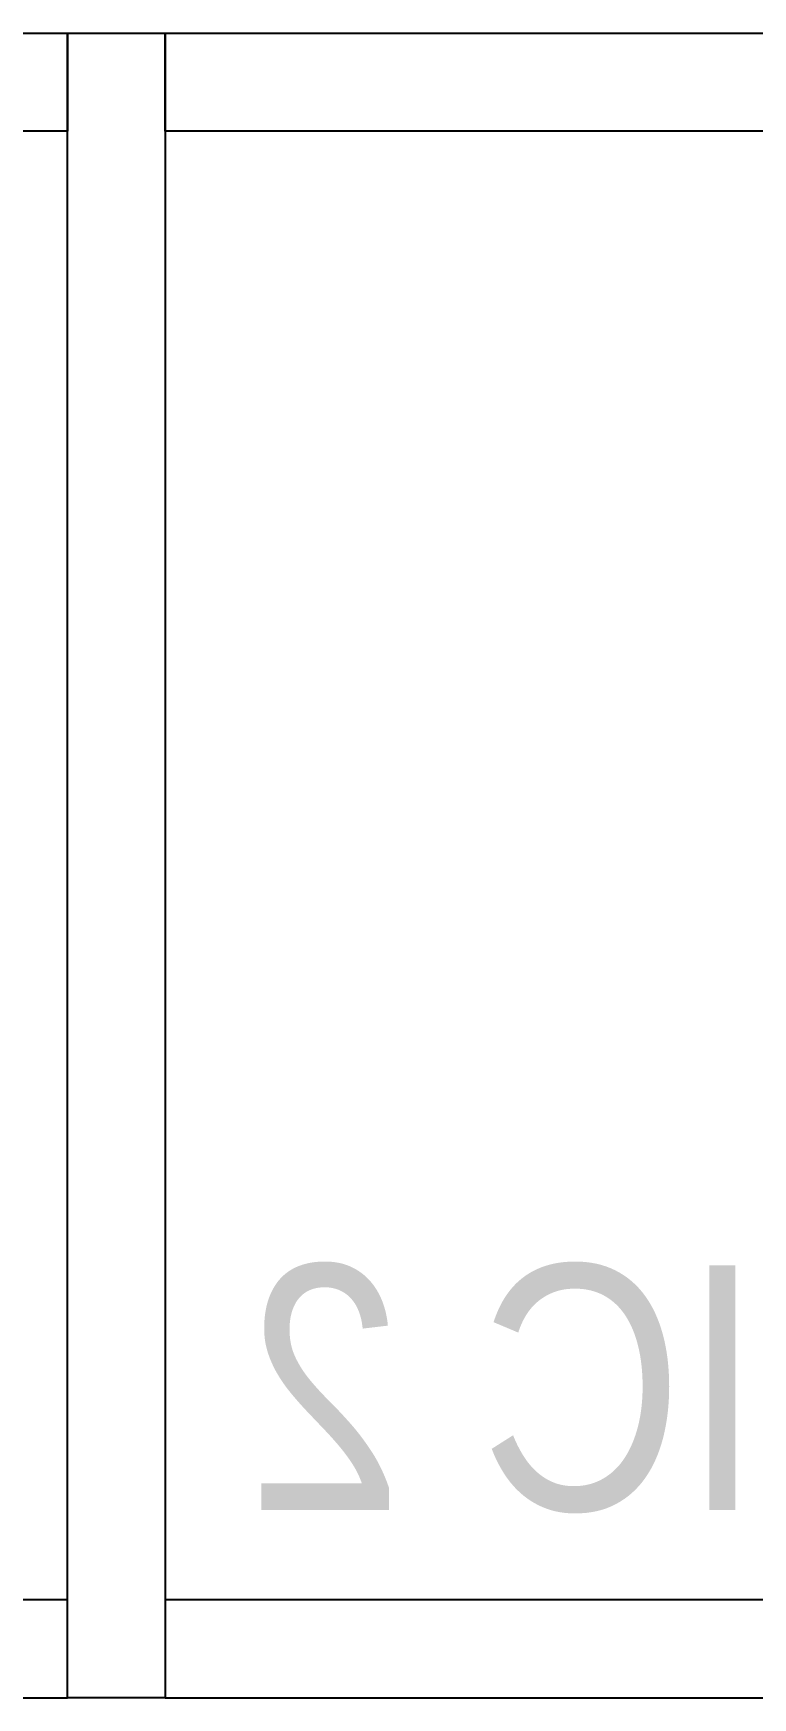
# Model space of a CAD drawing. Header units: millimetres. Extents: x 24833 to 48762, y -879225 to -876625.
# Drawn here: x 29798 to 30533, y -878325 to -876625 of the extents above; entities that cross this region are included whole.
import ezdxf

# ---------------------------------------------------------------- set-up
doc = ezdxf.new("R2010")
doc.units = ezdxf.units.MM
doc.header["$LTSCALE"] = 12
doc.header["$MEASUREMENT"] = 0
doc.layers.get('0').update_dxf_attribs({"lineweight": 25})
doc.layers.add('A-SHUTTER', color=5, linetype='Continuous', lineweight=18)
doc.layers.add('LK-PARTITION', color=21, linetype='Continuous', lineweight=25)
doc.styles.add('LK TXT HEADER', font='Arial Narrow.ttf', dxfattribs={"height": 250})

# ---------------------------------------------------------------- blocks, each defined once
blk = doc.blocks.new('A$C15b5f610')
at = {"layer": 'LK-PARTITION'}
for points in [[(100, 1700), (2500, 1700), (2500, 1600.000000000931), (100, 1600.000000000931)], [(2500, 1700), (2600, 1700), (2600, 0), (2500, 0)], [(1299.999999992084, 0), (2500, 0), (2500, 100), (1299.999999992084, 100)]]:
    blk.add_lwpolyline(points, close=True, dxfattribs=at)
blk = doc.blocks.new('A$Cc304dd19')
at = {"layer": 'LK-PARTITION'}
for points in [[(2500, 1700), (100, 1700), (100, 1600.000000000931), (2500, 1600.000000000931)], [(2600, 1700), (2500, 1700), (2500, 0), (2600, 0)], [(2500, 0), (850, 0), (850, 100), (2500, 100)]]:
    blk.add_lwpolyline(points, close=True, dxfattribs=at)
at = {"style": 'LK TXT HEADER'}
blk.add_text('CLINIC 2', height=250, dxfattribs=at).set_placement((1239, 191.7633015007013))

msp = doc.modelspace()

# ---------------------------------------------------------------- block references
at = {"layer": 'A-SHUTTER'}
msp.add_blockref('A$C15b5f610', (27333, -878325), dxfattribs=at)
at = {"layer": 'A-SHUTTER', "xscale": -1}
msp.add_blockref('A$Cc304dd19', (32433, -878325), dxfattribs=at)

doc.saveas('drawing.dxf')
